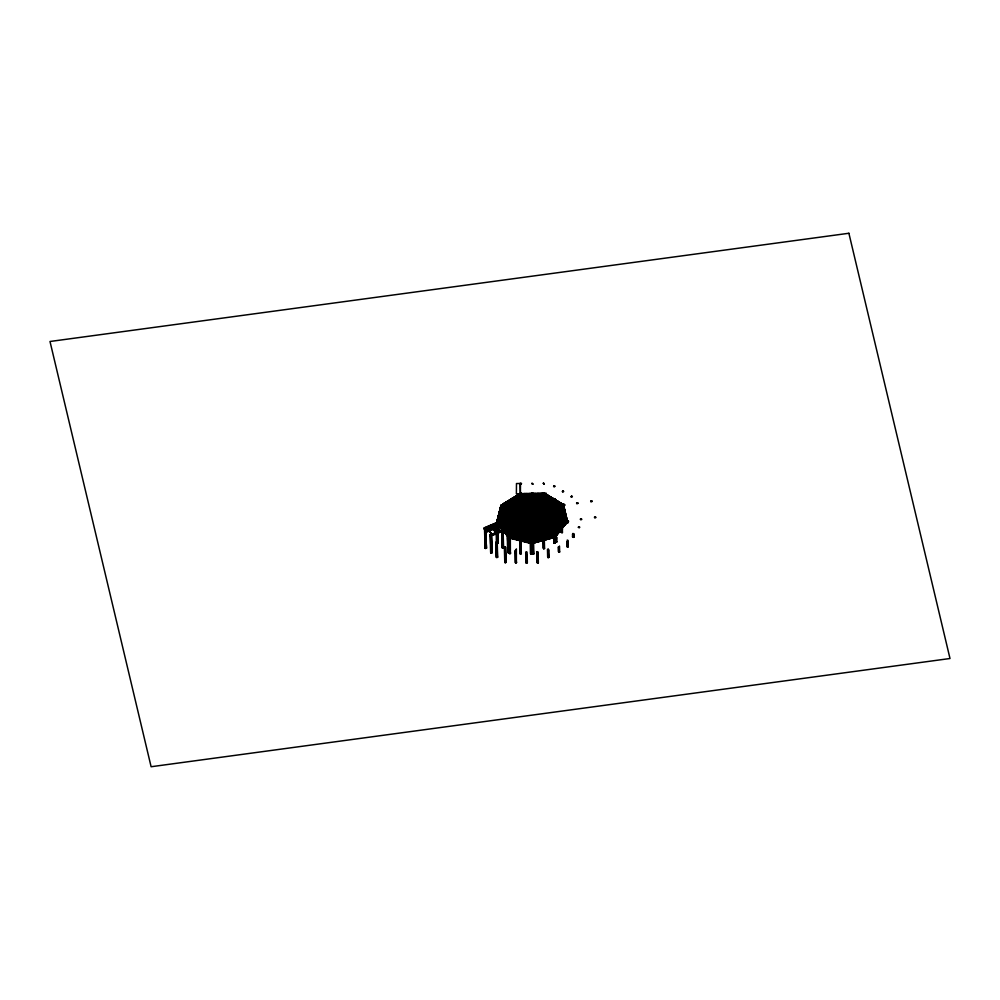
<?xml version="1.0" encoding="UTF-8"?>
<svg xmlns="http://www.w3.org/2000/svg" width="1000" height="1000" viewBox="0 0 1000 1000"><rect width="100%" height="100%" fill="white"/><g stroke="black" fill="none" stroke-linecap="round" stroke-linejoin="round"><path stroke-width="1.5" d="M520.487 484.25L521.538 483.488L520.037 483.4L520.363 494.4M520.4 493.75L520.487 483.387M520.85 493.75L520.862 493M520.938 484.237L520.938 483.488M521 493.75L521 493M521.087 484.237L521.087 483.488M523.237 499.988L522.212 497.938L522.25 493.525M522.775 493.525L522.725 498.963L517.888 494.837M524.487 493.512L524.412 502.312L523.387 500.275L523.438 493.525M523.962 493.512L523.9 501.3L516.975 495.4M525.675 493.5L525.575 504.65L524.55 502.612L524.637 493.512M525.15 493.5L525.062 503.638L516.062 495.962M526.862 493.488L526.75 506.987L525.725 504.95L525.825 493.5M526.35 493.488L526.237 505.962L515.138 496.512M527.013 493.488L526.912 506.112L527.95 506.1M527.425 506.1L527.537 493.488M528.088 507.925L528.212 493.475M528.6 507.925L528.725 493.475M529.125 507.912L529.25 493.462M529.275 507.912L529.4 493.462M529.8 507.912L529.925 493.462M530.312 507.9L530.438 493.45M530.462 507.9L530.588 493.45M530.988 507.9L531.112 493.45M531.038 529.362L531.475 528.862L531.475 530.225M544.812 513.162C538.275 503.462 516.575 506.413 518.1 520.237C523.1 531.05 541.125 530.65 546.075 519.987L546.25 518.938L567.337 521.413L555.3 537.137L531.362 543.6L531.487 527.913L526.763 507.775M531.512 507.9L531.775 493.438M531.8 543.275L531.95 542.537M529.775 542.888L531.912 538.725L531.938 536.538L534.963 542.587M528.663 542.6L531.938 536.225L531.95 534.038M527.537 542.325L531.95 533.725L531.975 531.55L537.2 541.975M526.425 542.038L531.975 531.237L532 529.05L538.462 541.638M531.925 528.65L532.075 527.9M532.175 507.887L532.4 492.887M532.325 484.137L532.487 483.387M532.7 507.887L532.825 493.438M532.85 507.887L532.85 492.887L531.8 492.9L532.837 493.638M503.088 530.438L520.6 523.05L546.075 519.6L567.15 522.15L546.062 519.675L540.812 525.662L532.525 527.9L532.4 543.587L532.425 541.587M532.962 528.8L532.513 530.212M533.375 507.875L533.488 493.425M533.888 507.875L534.012 493.425M534.038 507.875L534.163 493.425M534.562 507.863L534.688 493.413M535.2 493.413L535.075 507.863L535.35 493.413M535.75 507.85L535.875 493.4M536.275 507.85L536.55 493.4M536.962 506.012L537.062 493.4M537.587 493.387L537.475 506.012L536.438 506.025M549.925 496.5L537.625 506.887L537.737 493.387M538.263 493.387L538.15 505.863L549.412 496.2M537.625 506.887L538.675 504.825L538.775 493.375M548.9 495.9L538.837 504.538L538.925 493.375M539.45 493.375L539.362 503.5L548.5 495.662M538.837 504.538L539.888 502.475L540.112 493.363M540.638 493.363L540.575 501.138L547.6 495.125M548 495.35L540.037 502.175L541.1 500.112L541.163 493.363M547.087 494.812L541.25 499.812L541.312 493.35M541.825 493.35L541.788 498.787L546.688 494.575M541.25 499.812L542.312 497.75L542.35 493.35M543.625 493.537L543.625 492.788M543.7 484.038L543.713 483.288M543.775 493.537L543.775 492.788M543.85 484.025L543.862 483.288M543.075 494.613L543.575 494.237L543.075 495.538M544.888 495.075L544.55 494.475L544.05 495.775M561.987 504.613L566.263 521.613L567.35 521.725L563.413 504.875L545.013 493.575L519.587 493.812L501 505.45L496.788 522.362L565.375 513.138M496.788 522.362L501 505.45L501.962 506.125L497.875 522.225L501.962 505.812M515.25 519.525L515.438 518.787M516.962 512.775L517.15 512.038L499.837 510.012M516.825 519.338L518.538 512.575L516.825 519.65L521.737 526.275L517 520.075M547.087 519.788L545.737 512.325L547.337 519.062M547.638 518.775L547.825 519.425L547.562 518.763M547.55 520.487L547.375 519.825L548.812 520.3M549 519.562L547.9 519.113M564.412 522.137L565.763 522.312M564.6 521.4L566.188 520.95M541.275 525.388L555.3 537.137L554.587 536.55L566.312 521.287L562.438 505.275M521.075 526.337L520.638 527.212M521.438 527.688L522.762 526.725M544.65 494.288L520.938 494.288L545.025 493.888L537.562 508.413C529.663 505.863 517.325 510.513 517.913 519.188M510.925 538.125L513.062 533.962L515.037 532.275L511.912 538.375M511.425 538.25L514.05 533.125L507.475 535.9M512.05 538.413L515.325 532.038L517.3 530.337L506.625 534.837M512.537 538.538L516.312 531.188L506.875 535.163M513.025 538.663L517.575 530.1L519.55 528.413L514.138 538.938L519.837 528.162L521.8 526.475L515.262 539.225M513.65 538.812L518.562 529.25L506.287 534.425M514.775 539.1L520.825 527.325L505.7 533.7M515.4 539.263L521.512 527.337L522.5 527.587M515.887 539.375L522.013 527.463M516.375 539.5L523.525 525.9M504.787 562.463L506.138 562.013L504.787 562.463L504.375 547.625M510.325 538.188L510.375 553.737L509.4 553.5L509.35 537.725L510.05 537.112L532.4 542.525L554.625 536.263M505.712 561.9L505.213 562.575L504.738 546.912M509.825 553.6L509.762 538.05M517 539.663L524.012 526.025L542.987 523.488L560.363 530.562L542.9 523.587M517.487 539.788L524.5 526.138M517.638 539.825L524.637 526.175M518.125 539.95L525.125 526.3M518.612 540.062L525.612 526.425M518.75 540.1L525.75 526.462M519.237 540.225L526.25 526.587M526.737 526.712L519.725 540.35L520.013 553.7L520.988 553.95L521.013 541.362M519.862 540.388L526.875 526.737M544.038 493.325L536.575 507.85M520.35 540.513L527.362 526.862M537 507.95L537.5 507.287M544.087 494.137L544.587 493.475M520.837 540.625L527.85 526.987M520.988 540.662L527.987 527.025M521.475 540.788L528.475 527.15M538.112 507.325L550.325 496.737M521.962 540.913L529.1 527.312M522.587 541.075L529.6 527.425M523.075 541.2L530.087 527.55M523.212 541.225L530.225 527.587M523.7 541.35L530.712 527.712M524.188 541.475L531.2 527.837M524.338 541.512L530.45 529.6L531.425 529.837M524.825 541.638L530.938 529.725M525.312 541.763L532 529.05M516.362 548.85L516.375 562.925L515.4 562.675L515.425 550.087M520.013 553.7L520.037 541.112M525.938 541.912L531.987 530.138L537.837 541.812M515.812 562.775L515.988 550.225M520.425 553.8L520.45 541.225M515.962 562.812L515.85 550.2M520.925 553.138L520.562 553.837L520.05 540.438M526.562 542.075L531.975 531.55M527.05 542.2L531.962 532.638L536.712 542.112M528.175 542.487L531.95 535.138L535.588 542.413M528.8 542.638L531.938 536.538M529.288 542.762L531.925 537.638L534.475 542.712M526 562.875L527.337 562.413L526 562.875L525.712 552.487M531.663 543.05L531.587 554.15L530.612 553.9L530.688 542.8M530.913 549.55L531.175 554.05L531.1 542.913M526.925 562.312L526.562 563.013L526.275 552.625M531.175 554.05L531.538 553.337M562.25 506.037L562.25 505.363L560.988 506.213M525.862 506.625L525.925 507.413M527.325 507.038L526.85 506.362M516.6 520.763L516.775 520.1L515.35 520.612M519.65 513.1L540.65 509.938L519.5 513.275L501 505.75L519.6 494.125L544.038 493.638M501.9 505.812L502.425 505.163M502.15 506.587L502.15 505.913L503.413 506.737M503.125 505.387L503.938 506.087M517.625 511.637L518.888 511.788M517.913 513L518.35 512.5L499.738 510.375M518.6 512.6L527.425 507.225M542.325 525.775L547.15 519.8L541.475 526.225M543.9 525.975L543.362 526.625L558.55 532.8M548.188 520.662L548.713 520.013M553.737 538.162L554.212 543.325L555.2 543.05L554.575 536.237L566.062 522.025M560.35 530.4L560.875 529.75L543.5 522.837M562.5 529.1L562.062 532.725L561.163 532.362L561.6 528.737M556.775 537.238L556.375 542.337L555.475 541.975L555.875 536.862M573.938 533.75L573.5 537.375L572.6 537L573.038 533.387M568.175 540.4L567.812 546.987L566.912 546.625L567.275 540.025M552.725 536.112L553.3 536.8M554.45 536.1L553.525 535.625M497.812 521.912L510.062 537.425L508.562 537.575L496.725 522.825L484.312 528.062L487.212 531.688L499.637 526.45L487.212 531.688M545.325 493.925L546.112 493.413M553.9 486.562L554.688 486.062M545.775 494.2L546.45 493.625L545.662 493.15L544.987 493.725L563.138 504.538L563.812 503.963L562.337 504.062M542.312 497.75L546.287 494.338M541.1 500.112L547.2 494.888M539.888 502.475L548.112 495.425M538.675 504.825L549.012 495.962M537.788 508.237L550.825 497.05M538.188 508.475L551.225 497.287M538.575 508.713L551.625 497.512M538.688 508.775L551.737 497.587M539.087 509.012L552.137 497.825M539.487 509.25L552.537 498.062M539.6 509.312L552.65 498.125M540 509.55L553.038 498.363M553.438 498.6L540.4 509.787L553.55 498.663M508.562 537.575L522.788 525.55M553.663 498.9L555.138 498.787L554.462 499.375M509.012 537.525L509.688 536.95M522.225 526.2L522.9 525.625M540.9 510.087L553.95 498.9M554.012 499.1L554.8 498.587M562.587 491.737L563.375 491.238M496.962 523.413L497.475 524.05L484.338 529.212L484.338 527.8L496.763 522.562L509.35 537.725L523.237 525.825L532.537 528.212M541.3 510.325L554.462 499.212M510.737 537.362L510.213 536.987L511.175 536.487M541.812 510.637L554.862 499.45M542.212 510.875L555.375 499.75M542.725 511.175L555.763 499.988M543.112 511.413L556.163 500.225M543.237 511.475L556.275 500.288M543.625 511.712L556.675 500.525M544.025 511.95L557.075 500.763M557.188 500.825L545.788 510.6L546.587 511.075L557.975 501.3M546.188 510.838L557.587 501.062M558.088 501.375L545.9 511.825L564.487 509.412M558.488 501.613L547.225 511.262L564.375 508.95M559 501.912L548.55 510.712L564.288 508.575M559.4 502.15L550.25 509.988L564.175 508.1M559.913 502.45L551.575 509.438L564.087 507.738M560.3 502.688L553.275 508.713L563.975 507.262M560.7 502.925L554.6 508.15L563.888 506.9M554.987 508L560.812 503M561.213 503.225L556.312 507.438L563.775 506.425M561.613 503.462L557.638 506.875L563.688 506.062M562.675 504.263L563.462 503.75M571.263 496.912L572.05 496.4M532.125 517.188L532.5 518.325L531.712 518.825L531.675 517.475M531.075 518.8L532.2 518.088L533.175 518.888L532.05 519.6L531.038 517.45M533.138 517.537L532.837 519.1L532.163 516.737L533.175 518.888M519.987 494.85L519.587 493.812L519.987 494.85L502.488 505.487L520.925 494.25M504.538 502.962L512.375 509.637L500.288 508.212L515.375 510.863L524.987 504.862L515.35 510.725L500.075 509.062M518.513 510.85L517.712 511.337L506.488 501.775M541.487 527.05L541.663 526.388L542.6 527.487M542.987 526.138L543.413 527M562.9 504.538L561.95 504.963L544.625 494.325L563.413 505.188L544.788 513.05L537.55 508.1L545.025 493.888M496.95 523.1L484.525 528.337L485.075 547.95L486.5 548.212L485.45 528.275L486.5 548.212M497.35 523.288L484.538 528.65L485.05 529.3M484.862 528.75L497.287 523.513M484.338 529.212L497.463 523.75L498.013 543.362L497.113 543.737L496.95 522.788L498.038 522.625L509.275 536.638M497.788 523.825L506.125 521.163L498.3 524.475M498.038 524.15L504.625 521.375L497.175 520.5M486.9 529L492.425 526.663M487.163 529.2L487.525 528.3L492.225 534.862L487.163 529.2L487.137 528.462L492.225 534.862M495.838 525.538L500.513 531.362L497.688 527.137M509.562 520.7L506.562 521.112L485.075 530.125L498.525 524.763M486.037 530.225L508.062 520.913L497.388 519.65M498.888 525.2L513 520.237M486.625 530.95L499.125 525.812M499.225 525.612L511.5 520.438L497.6 518.812M499.475 525.938L513.425 520.175L516.425 519.775L500.062 526.675M499.812 526.35L514.925 519.975L497.812 517.962M500.138 526.763L515.438 520.312L515.95 520.962M500.4 527.087L515.688 520.638M500.662 527.413L518.237 520.112M500.988 527.825L518.5 520.438M501.25 528.138L518.825 520.85M501.575 528.55L519.087 521.175M502.163 529.288L519.675 521.9M502.425 529.612L520.013 522.312L566.087 516.138M562.888 504.225L544.325 512.463L518.837 515.913L499.012 513.275M489.938 535.087L502.362 529.85L502.612 531.263L489.975 536.225L489.938 535.087L495.688 533.038M499.825 531.287L502.587 530.125M502.762 530.025L520.262 522.638M544.263 512.4L563.188 504.6M491.3 527.45L496.362 533.112L491.287 526.725M503.013 530.35L520.525 522.962M544.775 512.737L563.413 504.875M489.975 536.225L502.4 530.988M503.35 530.763L520.85 523.375M546.388 512.737L545.938 512.25L547.212 512.025M503.6 531.075L521.112 523.7M503.675 531.175L521.188 523.787M503.938 531.487L521.45 524.113M504.188 531.812L521.775 524.525M504.525 532.225L522.038 524.837M504.787 532.55L522.288 525.163M504.85 532.638L520.15 526.188L520.662 526.838L505.375 533.288M505.112 532.962L520.413 526.512M505.45 533.375L521.8 526.475M505.962 534.012L519.837 528.162M506.55 534.75L517.575 530.1M507.137 535.487L515.325 532.038M507.212 535.575L515.037 532.275M507.725 536.225L513.062 533.962M485.075 547.95L485.988 547.575M484.85 528.438L485.375 548.325L486.2 547.85L485.662 528.55M485.375 548.325L486.275 547.938L485.737 528.638M491.562 534.925L492.062 552.75L491.15 553.125L491.05 534.288M503.075 530.075L503.575 547.888L502.675 548.275L502.562 529.425M490.7 546.825L490.938 552.85L491.763 552.375L491.275 534.562M502.375 547.9L503.288 547.525L502.788 529.7M490.938 552.85L491.838 552.475L491.337 534.65M497.25 543.913L497.625 557.275L496.725 557.663L496.05 523.8L496.675 536.038M508.725 537.575L509.137 552.425L508.237 552.8L508.212 536.925M496.425 557.288L497.4 557L496.987 539.288M521.538 494.812L521.013 494.438L521.512 495.737M520.538 496L519.712 495.3M532.55 529.837L533.525 529.562L539.45 541.375M553.862 542.625L554.85 542.362M544.338 541.013L544.55 548.438L543.562 548.7L543.987 540.312M533.6 543.425L533.888 553.825L532.913 554.087L533.25 542.725M559.487 546.013L559.65 551.95L558.675 552.212L559.175 546.788M548.787 549.9L549 557.325L548.025 557.587L548.438 549.2M538.05 552.312L538.35 562.712L537.362 562.975L537.7 551.613M565.288 512.775L496.775 522.05L496.962 523.1L498.05 522.938M563.6 505.05L564.625 504.9M576.663 503.275L577.7 503.137M591.788 501.225L590.763 501.362L591.812 501.325M563.625 505.15L564.65 505.012M576.688 503.375L577.725 503.237M563.7 505.462L564.725 505.325L564.55 504.588L563.525 504.725L567.525 521.512L568.55 521.375L567.35 520.775M518.825 515.612L544.312 512.15M547.225 512.137L564.575 509.787M498.787 514.125L518.612 516.45L544.8 512.85M564.663 510.15L547.312 512.5L547.137 511.763M544.825 512.95L564.688 510.25M564.775 510.625L518.625 516.388M564.862 510.988L545 513.688L564.888 511.1M545.112 514.15L564.975 511.463M545.2 514.525L565.062 511.825M545.225 514.625L565.087 511.938M545.312 514.987L565.175 512.3M545.4 515.363L565.262 512.675M496.85 522.375L497.9 522.337M516.962 519.65L518.013 519.612M496.95 522.788L565.487 513.612M496.962 523.1L545.6 516.2M545.712 516.675L565.575 513.975M498.6 523.2L498.263 522.612L499.712 522.725M545.8 517.038L565.688 514.45M545.913 517.513L565.775 514.825M546 517.875L565.887 515.288M546.112 518.35L565.975 515.662M546.225 519.125L520.05 522.362M548.825 518.85L566.175 516.5M566.263 516.862L548.913 519.212L548.737 518.488M566.287 516.975L547.725 519.487L563.975 526.087M546.087 519.913L520.6 523.05M566.375 517.337L549.225 519.663L564.237 525.763M566.462 517.7L550.725 519.837L564.5 525.438M566.487 517.812L551.15 519.888L564.575 525.337M566.575 518.175L552.65 520.062L564.837 525.013M554.575 520.288L566.688 518.65L554.15 520.237L565.175 524.6M566.775 519.012L556.075 520.462L565.438 524.275M566.862 519.388L557.575 520.638L565.7 523.95M566.888 519.487L558 520.688L565.775 523.85M566.975 519.862L559.5 520.875L566.038 523.525M567.062 520.225L561 521.05L566.3 523.2M567.425 521.087L568.475 521.062M580.487 519.325L581.538 519.288M594.575 517.413L595.625 517.375M520.05 483.5L516.475 483.537L516.388 493.787L521.45 493.738L520.413 493M531.475 528.65L532.525 528.65M531.375 541.587L531.362 542.8L510.062 537.425M500.688 506.637L509.363 508.413L503.625 503.512M500.6 507L508.05 507.875L503.212 503.762M500.5 507.375L509.363 508.413M500.475 507.475L512.375 509.637M500.387 507.85L511.062 509.1L504.137 503.2M500.175 508.688L514.062 510.325L505.05 502.65M500.05 509.162L515.75 511.012L518.387 512.075L506.375 501.85M499.963 509.538L517.062 511.538L505.975 502.088M499.862 509.9L518.387 512.075M499.625 510.85L519.438 513.175M499.525 511.225L519.35 513.55M499.412 511.7L519.25 513.913M499.312 512.062L519.138 514.388M499.2 512.537L519.038 514.763M499.1 512.913L518.925 515.237M498.975 513.387L518.8 515.712M498.888 513.75L518.7 516.075M546.163 519.25L567.337 521.413L566.263 521.613M546.138 519.35L547.163 519.475M566.213 521.712L567.238 521.838M498.762 514.225L518.587 516.55M498.675 514.587L518.488 516.925M498.462 515.438L518.275 517.762M498.363 515.8L518.188 518.138M498.338 515.913L518.162 518.237M498.25 516.275L518.062 518.612M498.125 516.75L517.975 518.975M498.025 517.125L515.337 519.163M497.912 517.6L516.425 519.775M497.7 518.438L513.425 520.175M497.488 519.288L509.988 520.65M497.3 520.025L506.562 521.112M497.262 520.125L506.125 521.163M497.075 520.862L503.125 521.575M537.562 506.262L537.038 506.95M536.938 507.137L545.675 512.35M522.513 526.438L531.487 529.012L521.763 525.925M509.35 537.725L532.4 543.275L554.487 537.312L567.375 522.087L568.275 522.463L566.85 522.737M531.362 543.6L509.363 538.038L523.25 526.138L518.1 520.237M530.975 553.2L531.95 553.45M520.375 553L521.35 553.237M509.762 552.788L510.737 553.038M515.763 561.962L516.737 562.212M501 505.75L501.962 506.125M567.15 522.375L568.05 522.737L567.075 522.463M578.587 527.013L579.475 527.388M578.513 527.112L579.4 527.475M548.45 520.337L563.625 526.512M545.913 519.862L563.362 526.838M545.65 520.188L563.025 527.25M545.375 520.513L562.762 527.575M545.3 520.612L562.688 527.675M545.037 520.938L562.425 528M544.7 521.35L562.163 528.325M544.438 521.675L561.825 528.737M544.175 522L561.562 529.075M544.1 522.1L561.487 529.163M501.3 505.075L520.037 512.625L501.525 505.1M501.225 505.163L502.125 505.525M518.825 512.325L519.725 512.688M543.837 522.425L561.225 529.487M501 505.45L519.5 512.962M543.237 523.162L560.625 530.237M542.638 523.913L560.025 530.975M561.688 531.712L562.587 532.075M573.125 536.35L574.025 536.725M542.375 524.237L559.763 531.3M561.375 529.012L561.388 532.075L562.362 532.35L562.275 529.388M573.713 534.025L573.725 537.087L572.9 536.638L572.812 533.663M542.3 524.338L559.675 531.4M561.388 532.075L562.288 532.45L562.2 529.475M573.725 537.087L572.825 536.725L572.737 533.763M542.038 524.663L559.412 531.725M541.775 524.987L559.15 532.05M543.625 526.3L558.812 532.475M548.562 538.913L542.238 526.287L558.475 532.888M558.212 533.212L543.2 527.112L549.05 538.787M542.238 526.287L544.175 527.938L557.95 533.538M557.612 533.962L545.425 529.012L550.175 538.488M549.688 538.612L544.45 528.175L546.4 529.837L557.35 534.288M557.275 534.375L546.675 530.075L548.625 531.725L556.75 535.037M557.013 534.7L547.65 530.9L551.3 538.175M551.925 538.013L548.9 531.962L556.675 535.125M556.413 535.45L549.875 532.8L552.413 537.875M548.9 531.962L556.15 535.775M556 541.325L556.9 541.688M567.438 545.975L568.337 546.337M555.775 541.6L556.675 541.962M567.212 546.25L568.112 546.613M538.525 506.275L539.325 506.75M522.712 526.763L522.55 527.225M510.375 536.013L509.425 536.512M532.1 519.15L531.375 517.238M554.575 536.237L555.3 536.825L541.625 525.487M518.3 494.6L522.212 497.938M517.375 495.15L523.387 500.275M516.462 495.712L524.55 502.612M515.538 496.275L525.725 504.95M514.738 496.763L526.75 506.987M514.625 496.825L525.85 506.388L525.05 506.875L513.825 497.312L526.562 508.338M514.225 497.075L525.45 506.637M513.312 497.625L526.163 508.575M512.9 497.875L525.763 508.825M512.788 497.938L525.65 508.9M512.388 498.188L525.25 509.137M511.987 498.425L524.837 509.387M511.875 498.5L524.725 509.45M511.475 498.75L524.325 509.7M511.075 498.988L523.925 509.938M510.962 499.062L523.812 510.012M510.55 499.3L523.413 510.25M541.163 525.45L541.825 526.025M554.175 536.538L554.837 537.112M510.037 499.613L523.013 510.5M509.637 499.862L522.487 510.812M509.125 500.175L522.087 511.05M508.725 500.412L521.575 511.362M508.2 500.725L521.175 511.613M507.8 500.975L520.662 511.925M507.287 501.287L520.262 512.175M506.887 501.538L518.112 511.1M505.562 502.337L515.75 511.012M505.45 502.4L515.375 510.863M504.65 502.887L512.75 509.787M503.738 503.45L509.738 508.562M502.812 504L506.737 507.35M532.337 516.45L533.1 517.35M496.987 524.237L496.763 522.562M497.5 524.888L497.775 523.675M495.425 524.975L500.513 531.362M496.35 532.388L491.675 526.562L491.688 527.288M508.625 551.775L509.137 552.425M503.062 547.25L503.575 547.888M497.5 542.712L498.013 543.362M484.338 527.8L487.212 531.375M497.113 556.638L497.625 557.275M491.55 552.1L492.062 552.75M550.837 533.625L552.913 537.75M559.3 551.25L559.65 551.95M554.425 542.475L554.775 543.175M559.237 552.062L558.763 546.9M559.087 552.1L558.625 546.938M548.625 531.725L551.788 538.05M546.4 529.837L550.8 538.312M544.175 527.938L549.538 538.65M548.425 538.95L542.5 527.15L541.525 527.413L547.438 539.225M542.013 527.288L547.925 539.087M540.525 525.737L547.3 539.263M540.037 525.875L546.812 539.388M539.55 526L546.312 539.525L539.4 526.038M538.913 526.175L545.688 539.688M538.425 526.312L545.2 539.825M538.288 526.35L545.062 539.862M537.788 526.475L544.562 540M537.3 526.613L544.075 540.125M537.163 526.65L543.938 540.163M520.15 493.663L520.5 494.363M527.013 507.337L527.362 508.038M536.675 526.775L543.45 540.3M526.862 507.375L527.212 508.075M519.587 493.812L526.8 508.2M536.038 526.95L542.95 540.425M535.55 527.087L542.325 540.6M535.062 527.212L541.838 540.725M534.913 527.25L541.688 540.775M534.425 527.388L541.2 540.9M544.2 547.737L544.55 548.438M548.65 556.625L549 557.325M533.8 527.55L540.712 541.038M543.775 547.85L544.125 548.55L543.913 541.125M548.575 557.438L548.025 549.312M548.088 556.775L548.438 557.475L548.375 550.013M533.3 527.688L540.075 541.2M532.812 527.825L539.587 541.337M533.038 529.7L538.962 541.5M531.975 531.237L537.35 541.938M531.95 533.725L536.225 542.238M531.938 536.225L535.1 542.55M531.912 538.725L533.975 542.85M533.538 553.125L533.888 553.825M538 562.013L538.35 562.712M532.975 553.275L533.475 553.938M537.925 562.825L537.288 551.725M542 505.6L546.8 525.75L541.862 505.625M540.825 505.763L545.625 525.913M540.712 505.887L545.5 526.025M539.538 506.037L544.475 526.163M543.3 526.325L538.513 506.175L543.15 526.35M537.337 506.337L542.125 526.487M537.188 506.362L541.975 526.5M536.163 506.5L540.95 526.65M535.988 506.425L540.775 526.562M534.963 506.562L539.75 526.7M534.812 506.575L539.6 526.725M533.787 506.712L538.575 526.862M533.638 506.737L538.425 526.888M532.612 506.875L537.4 527.025M532.463 506.9L537.25 527.038M531.438 507.038L536.225 527.188M531.312 507.15L536.112 527.3M530.138 507.312L535.075 527.438M529.113 507.45L533.913 527.6M528.975 507.475L533.763 527.625M527.938 507.612L532.737 527.762L527.8 507.638M526.587 507.688L531.388 527.837M525.562 507.825L530.35 527.975M525.413 507.85L530.212 528M524.388 507.987L529.175 528.138M524.237 508.013L529.038 528.162M523.062 508.175L528 528.3M522.038 508.312L526.838 528.45M521.925 508.425L526.712 528.575M520.9 508.562L525.688 528.713M520.75 508.587L525.538 528.737M519.575 508.75L524.513 528.875M518.55 508.888L523.337 529.038M518.4 508.9L523.188 529.05M517.375 509.05L522.163 529.188M517.225 509.062L522.013 529.212M573.413 534.4L573.5 537.375M572.513 534.038L572.6 537M567.987 542.163L568.038 546.712L567.137 546.337L567.087 541.8M567.688 542.537L567.812 546.987M566.788 542.163L566.912 546.625M561.975 529.75L562.062 532.725M561.075 529.388L561.163 532.362M558.2 547.062L558.325 551.512M556.725 520.163L554.038 509.137M556.55 537.513L556.6 542.062L555.7 541.7L555.65 537.15M555.625 520.037L553.075 509.55M555.312 536.038L555.475 541.975M554.513 538.75L554.637 543.212L554.3 538.013M554.087 538.862L554.212 543.325M553.787 536.712L532.375 542.487M551.587 519.562L549.5 511.062M550.487 519.425L548.525 511.463M547.888 549.35L548.025 557.587M547.463 549.475L547.663 556.888M545.225 511.688L537.938 507.35M543.775 541.163L543.987 548.587L543.562 540.425M542.987 523.488L524.087 526.038M543.362 541.275L543.562 548.7M543 540.575L543.212 548M537.638 552.425L537.788 562.863M537.15 551.763L537.362 562.975M536.725 551.875L537.013 562.275M532.513 517.513L531.763 519.362L531.725 518.013M533.387 550.962L533.325 553.975M532.825 542.837L533.125 553.237M532.062 517.8L532.05 519.6M532.688 542.875L532.913 554.087M532.275 542.987L532.562 553.387M531.237 542.95L531.587 554.15M530.325 543.513L530.612 553.9M526.425 507.45L519.062 511.925M527.05 552.025L527.337 562.413M526.975 563.125L526.075 551.775M522.45 525.662L508.562 537.263L508.925 552.137L507.938 552.438L507.688 543.525M520.55 539.775L520.988 553.95M517.413 520.025L517.25 519.6M515.788 511.763L513.663 519.763M515.625 550.938L515.712 553.9M515.062 550.8L515.4 562.675M511.275 509.925L508.512 520.462M510.325 509.538L507.425 520.612M509.113 543.1L509.4 553.5M508.438 537.2L508.85 552.05M507.987 543.888L508.237 552.8M506.763 508.1L503.363 521.163M507.525 537.587L507.688 540.65M507.262 535.825L507.725 552.163M505.812 507.713L502.275 521.312M505.712 547.163L506.138 562.013M505.3 547.05L505.775 562.712M505.163 547.025L505.575 561.862M505.062 552.212L505.35 562.612M502.863 529.8L503.363 547.612L502.45 548L501.925 531.575M502.212 531.938L502.675 548.275M501.662 529.812L502.163 547.625M500.1 530.8L500.125 531.525M497.275 523.2L497.8 543.088L496.887 543.462L497.725 542.987L497.188 523.688M496.688 538.925L497.325 556.912M495.962 532.55L495.975 533.275M496.3 542.812L496.6 553.2M496.012 542.438L496.5 557.388M495.788 542.163L496.2 557.013M491.812 534.3L491.838 535.025M490.988 547.188L491.15 553.125M490.363 534.938L490.688 543.95M490.138 534.663L490.637 552.487M485.262 529.263L485.3 530.4M484.925 528.538L485.588 548.6M531.888 483.387L532.925 484.125L531.888 483.387M543.188 492.788L544.225 493.525L543.188 492.788M543.263 483.288L544.3 484.025L543.263 483.288M514.812 511.062L512.575 520.225L514.812 511.062M561.512 504.45L561.512 505.125L561.575 504.412M516.525 519.05L516.362 519.712L516.525 519.05M550.3 520.175L544.375 527.837L550.3 520.175M551.4 520.3L545.087 528.438L551.4 520.3M555.438 520.775L547.712 530.675L555.438 520.775M556.538 520.9L548.413 531.275L556.538 520.9M560.575 521.375L551.038 533.513L560.575 521.375M561.675 521.5L551.75 534.113L561.675 521.5M578.812 526.737L578.275 527.388L579.175 527.75L579.712 527.1L578.812 526.737M554.237 485.788L553.562 486.362L554.362 486.838L555.037 486.262L554.237 485.788M562.925 490.962L562.25 491.538L563.038 492.013L563.713 491.438L562.925 490.962M571.587 496.125L570.925 496.7L571.712 497.175L572.388 496.6L571.587 496.125M521.462 497.55L506.337 507.062L521.462 497.55M521.838 498.288L507.3 507.45L521.838 498.288M523.212 501.05L510.85 508.888L523.212 501.05M523.587 501.8L511.8 509.275L523.587 501.8M525.35 505.3L516.312 511.112L525.35 505.3M519.35 521.487L501.838 528.875L519.425 521.587M541.525 526.263L532.525 529L541.525 526.263M543.562 528.013L532.513 531.3L543.562 528.013M544.275 528.612L532.5 532.1L544.275 528.612M546.9 530.85L532.475 535.05L546.9 530.85M547.6 531.45L532.475 535.85L547.6 531.45M550.225 533.688L532.45 538.8L550.225 533.688M550.938 534.288L532.438 539.587L550.938 534.288M848.888 233.263L50 341.488L151.113 766.737L950 658.512L848.888 233.263M543.025 505.462L516.2 509.2L520.988 529.35L547.825 525.612L543.025 505.462M577.625 502.825L576.587 502.962L576.763 503.7L577.8 503.55L577.625 502.825M591.712 500.913L590.688 501.05L590.862 501.788L591.888 501.65L591.712 500.913M539.612 509.325L520.737 512.2L539.612 509.325M543.675 522.625L522.663 525.788L543.675 522.625M581.438 518.875L580.413 519.012L580.588 519.738L581.613 519.6L581.438 518.875M595.525 516.962L594.5 517.1L594.675 517.837L595.7 517.7L595.525 516.962M542.1 497.1L522.438 497.287L542.1 497.1M541.712 497.85L522.812 498.025L541.712 497.85M540.275 500.637L524.2 500.788L540.275 500.637M539.888 501.388L524.575 501.538L539.888 501.388M538.462 504.175L525.95 504.288L538.462 504.175M538.075 504.925L526.325 505.037L538.075 504.925M536.962 507.1L527.4 507.188L536.962 507.1M518.4 517.288L498.575 514.963L518.375 517.4M531.462 531L520.45 528.225L531.462 531M531.45 531.8L519.725 528.837L531.45 531.8M531.425 534.75L517.062 531.125L531.425 534.75M531.425 535.538L516.337 531.737L531.425 535.538M531.4 538.5L513.675 534.025L531.4 538.5M531.388 539.288L512.962 534.637L531.388 539.288M558.05 506.275L543.075 497.35L558.05 506.275M557.087 506.675L542.688 498.1L557.087 506.675M553.513 508.188L541.263 500.887L553.513 508.188M552.55 508.6L540.875 501.637L552.55 508.6M548.975 510.1L539.438 504.425L548.975 510.1M548.013 510.513L539.05 505.175L548.013 510.513M554.487 537.312L540.812 525.662L554.487 537.312M519.65 527.75L513.837 520.5L519.65 527.75M518.938 528.362L512.75 520.65L518.938 528.362M516.263 530.65L508.688 521.2L516.263 530.65M515.55 531.263L507.6 521.35L515.55 531.263M512.888 533.55L503.537 521.9L512.888 533.55M512.163 534.163L502.45 522.05L512.163 534.163M527.775 507.925L520.575 493.55L527.775 507.925M561.862 520.763L558.562 506.912L561.862 520.763M560.763 520.638L557.6 507.325L560.763 520.638"/></g></svg>
